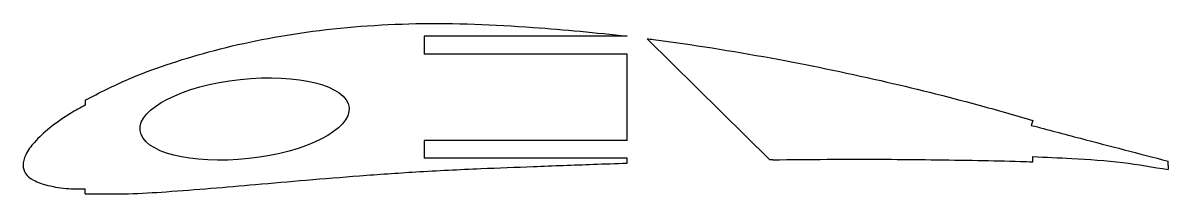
# Model space of a CAD drawing. Extents: x 0.03 to 8.5, y -0.21 to 1.05.
import ezdxf

# ---------------------------------------------------------------- set-up
doc = ezdxf.new("R2010")
doc.units = 0
doc.header["$MEASUREMENT"] = 0
doc.layers.add('CUT_THIS', color=7, linetype='CONTINUOUS')

msp = doc.modelspace()

# ---------------------------------------------------------------- linework, layer by layer
at = {"layer": 'CUT_THIS', "linetype": 'Continuous'}
for p, q in [((4.5, 0.9558), (3, 0.9558)), ((3, 0.9558), (3, 0.8233)), ((4.647, 0.9378), (5.5561, 0.0416)), ((4.5, 0.8233), (3, 0.8233)), ((4.5, 0.185), (4.5, 0.8233)), ((0.493, 0.4829), (0.493, 0.4469)), ((7.5, 0.3332), (7.4884, 0.2962)), ((4.5, 0.185), (3, 0.185)), ((3, 0.185), (3, 0.0525)), ((4.5, 0.0525), (3, 0.0525)), ((4.5, 0.0167), (4.5, 0.0525)), ((5.5765, 0.0416), (5.5561, 0.0416)), ((7.5, 0.0269), (7.5, 0.0656)), ((8.5, 0), (8.5, 0.0312)), ((8.5, 0), (8.5, -0.0312)), ((0.493, -0.2094), (0.493, -0.1732))]:
    msp.add_line(p, q, dxfattribs=at)
msp.add_ellipse((1.6705, 0.3434), major_axis=(-0.7729, -0.085), ratio=0.379536, dxfattribs=at)
for points, knots in [([(0.493, 0.4829), (0.5982, 0.5372), (0.7921, 0.6372), (1.1001, 0.7504), (1.4137, 0.8461), (1.7588, 0.927), (2.2677, 1.0133), (2.9551, 1.0663), (3.7491, 1.0326), (4.2692, 0.983), (4.5, 0.9558)], [0, 0, 0, 0, 0.354612, 0.654041, 0.982779, 1.337956, 1.716454, 2.530658, 3.400193, 4.097459, 4.097459, 4.097459, 4.097459]), ([(4.647, 0.9378), (4.6627, 0.9358), (4.9693, 0.8963), (5.5478, 0.8047), (6.3475, 0.6389), (6.9922, 0.4792), (7.3648, 0.3721), (7.5, 0.3332)], [4.245553, 4.245553, 4.245553, 4.245553, 4.29314, 5.172925, 6.001727, 6.742601, 7.164716, 7.164716, 7.164716, 7.164716]), ([(0.493, -0.2094), (0.5993, -0.2109), (0.799, -0.2138), (1.2189, -0.1871), (1.6563, -0.15), (2.1327, -0.1077), (2.5275, -0.0755), (2.9587, -0.045), (3.387, -0.0244), (3.8248, -0.0074), (4.1852, 0.0063), (4.4167, 0.014), (4.5, 0.0167)], [0, 0, 0, 0, 0.3187, 0.599102, 1.26145, 1.635962, 2.03366, 2.449951, 2.932663, 3.319973, 3.764479, 4.014618, 4.014618, 4.014618, 4.014618]), ([(5.5765, 0.0416), (5.7105, 0.0433), (5.9887, 0.0459), (6.3793, 0.0459), (6.751, 0.0428), (7.0834, 0.0374), (7.3341, 0.0319), (7.4694, 0.0278), (7.5, 0.0269)], [5.091427, 5.091427, 5.091427, 5.091427, 5.493524, 5.92603, 6.263036, 6.608779, 6.923364, 7.015104, 7.015104, 7.015104, 7.015104])]:
    msp.add_open_spline(points, degree=3, knots=knots, dxfattribs=at)
for points in [[(0.493, 0.4469), (0.3842, 0.3853), (0.2278, 0.2747), (0.1167, 0.1705), (0.0522, 0.0777), (0.0323, 0), (0.0505, -0.0592), (0.1089, -0.1087), (0.2158, -0.1475), (0.3707, -0.172), (0.493, -0.1732)], [(7.4884, 0.2962), (7.8515, 0.2007), (8.5, 0.0312)], [(7.5, 0.0656), (7.7873, 0.0513), (8.1649, 0.0212), (8.5, -0.0312)]]:
    msp.add_spline(points, degree=3, dxfattribs=at)

doc.saveas('drawing.dxf')
